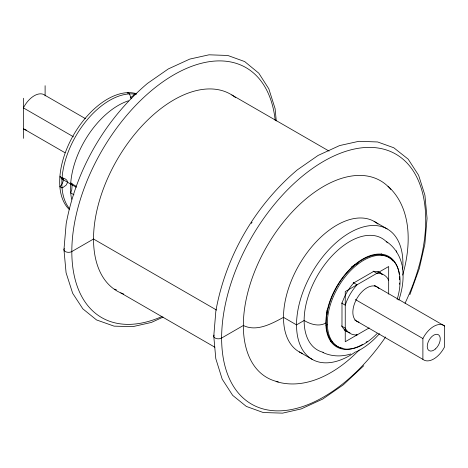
<?xml version="1.0" encoding="UTF-8"?>
<svg xmlns="http://www.w3.org/2000/svg" width="468" height="468" viewBox="0 0 468 468"><rect width="100%" height="100%" fill="white"/><g stroke="black" fill="none" stroke-linecap="round" stroke-linejoin="round"><path stroke-width="0.7" d="M72.095 184.883L72.095 185.147M72.095 185.287L71.768 189.639L70.721 192.921L73.973 194.799M215.883 310.764L213.765 336.147L215.801 358.663L222.201 379.168L232.666 395.355L246.338 406.429L263.209 412.524L282.602 413.139L301.193 408.927L322.704 399.069L343.231 384.866M215.97 310.36C225.892 256.066 255.142 205.569 297.268 169.913L318.1 155.434L339.592 145.577L358.862 141.295L377.635 141.968L393.804 147.771L408.172 159.149L418.614 175.278L424.921 195.185L427.062 218.316L424.868 244.109L419.269 268.626L409.869 294.659M402.661 275.108C411.156 245.911 412.326 208.377 387.995 186.211M398.859 300.064C402.416 289.394 404.247 277.846 402.299 266.661M379.478 333.678C372.996 341.073 365.233 347.484 356.347 351.772M359.202 349.97C338.417 371.621 307.09 390.85 276.102 381.566M343.535 384.602L363.759 365.707M71.001 182.865L70.721 183.128L76.144 186.258M353.755 282.918L373.657 271.428A33.795 19.51 -60 0 1 382.608 274.47M369.164 327.922L345.249 341.728L345.249 291.587L388.674 266.514L388.674 294.132M325.839 322.996C318.942 327.038 310.489 324.26 304.13 320.492L296.531 324.88L283.503 317.357C271.662 323.686 256.774 332.058 243.337 325.506L221.627 338.042A4.604 2.662 0 0 1 215.76 338.352A4.604 2.662 0 0 1 214.163 335.076M163.086 317.099L151.386 322.434L132.789 326.646L114.075 326.143L96.525 319.936L82.854 308.862L72.675 293.301L66.082 272.78L63.958 249.655L66.158 223.868C76.085 169.574 105.335 119.077 147.461 83.421L168.293 68.942L189.786 59.085L209.05 54.803L227.822 55.476L244.682 61.571L258.798 73.189L268.802 88.785L275.114 108.693L276.266 120.931M350.83 353.948C341.769 356.903 331.56 356.593 322.885 352.486M231.859 94.969L329.068 151.094M374.119 221.387L387.141 228.91M130.496 97.929L131.765 98.66M373.113 271.112L376.915 273.306A33.784 19.504 -60 0 1 388.674 280.098L388.13 279.782M85.521 118.685L45.109 95.355A19.96 11.524 -60 0 0 23.4 107.892L73.458 136.791M374.64 285.609L444.6 325.997L444.6 346.823A19.96 11.524 -60 0 1 422.891 359.36L354.738 320.013M353.217 282.602L357.014 284.796A33.784 19.504 -60 0 0 345.244 305.171L341.453 302.977M355.341 299.538L422.891 338.534A19.96 11.524 -60 0 1 444.6 325.997M65.011 152.738L23.4 128.718A19.96 11.524 -60 0 0 26.395 130.11M341.453 325.95L345.249 328.144M356.47 334.62L357.014 334.936M61.08 178.519L76.278 187.294M299.274 351.907L312.302 359.424M216.625 310.085L93.53 239.013L71.82 251.55A4.604 2.662 0 0 1 65.953 251.86A4.604 2.662 0 0 1 64.356 248.584M120.791 292.909L214.847 347.215M386.48 241.582C394.635 246.993 400.134 255.897 402.082 265.409M131.713 98.654C129.548 96.952 130.712 93.208 127.559 92.652A6.137 3.545 -60 0 0 127.436 93.261M72.072 183.667L72.095 184.451M422.891 338.534L422.891 359.36M45.109 85.708L45.109 95.922M23.4 98.245L23.4 138.358M161.998 316.514A144.314 83.316 -60 0 1 71.897 246.928A144.314 83.316 -60 0 1 169.896 77.185A144.314 83.316 -60 0 1 275.213 120.422M385.632 336.972A144.314 83.316 -60 0 1 224.067 362.25A144.314 83.316 -60 0 1 345.366 151.462A144.314 83.316 -60 0 1 405.048 303.229M123.774 294.074A113.607 65.59 -60 0 1 116.479 160.846A113.607 65.59 -60 0 1 235.632 97.672M278.337 381.876A113.607 65.59 -60 0 1 267.456 245.32A113.607 65.59 -60 0 1 390.909 189.546M302.562 353.463A75.225 43.43 -60 0 1 299.362 264.449A75.225 43.43 -60 0 1 377.992 224.09M355.598 351.825A75.225 43.43 -60 0 1 296.583 327.536A75.225 43.43 -60 0 1 350.953 232.052A75.225 43.43 -60 0 1 402.702 269.1M323.482 352.369A64.479 37.229 -60 0 1 317.76 275.079A64.479 37.229 -60 0 1 387.451 242.828M362.753 344.308A52.2 30.139 -60 0 1 325.886 325.131A52.2 30.139 -60 0 1 359.014 261.442A52.2 30.139 -60 0 1 399.233 274.172M399.508 276.635A52.2 30.139 -60 0 1 399.654 279.741M399.59 282.976A52.2 30.139 -60 0 1 399.508 284.298M367.204 341.424A52.2 30.139 -60 0 1 366.064 342.219M251.293 223.394A144.314 83.316 -60 0 1 252.065 222.206M396.531 250.772A104.586 60.384 -60 0 1 396.355 252.053M327.179 324.722A52.2 30.139 -60 0 1 325.962 325.371M381.198 253.744A52.188 30.127 -60 0 1 382.397 255.487M332.011 341.769A52.188 30.127 -60 0 1 330.437 341.622M377.091 333.555A51.427 29.695 -60 0 1 327.582 327.963A51.427 29.695 -60 0 1 368.954 257.657A51.427 29.695 -60 0 1 397.121 299.52M374.663 285.644A19.96 11.524 -60 0 1 375.517 286.504M342.722 348.25A51.427 29.695 -60 0 1 336.907 286.767A51.427 29.695 -60 0 1 393.061 261.062M357.002 334.953A33.784 19.504 -60 0 1 345.244 328.162M349.982 332.777A33.795 19.51 -60 0 1 341.979 326.307L341.997 303.287A33.795 19.51 -60 0 1 353.732 282.929M358.933 322.159A19.96 11.524 -60 0 1 357.26 297.894A19.96 11.524 -60 0 1 378.986 288.645M377.928 271.61A33.772 19.498 -60 0 1 382.251 274.57M347.315 331.619A33.772 19.498 -60 0 1 344.284 329.87M326.997 314.537A38.382 22.16 -60 0 1 326.997 310.068M351.164 267.193A38.382 22.16 -60 0 1 357.926 263.425M116.462 289.856A113.607 65.59 -60 0 1 114.566 289.148M71.627 199.228A67.55 39.002 -60 0 1 128.448 100.801M69.434 208.558A67.55 39.002 -60 0 1 75.839 136.042A67.55 39.002 -60 0 1 135.439 94.232M62.952 178.08A6.137 3.545 -60 0 1 59.863 186.656L62.039 187.908L63.04 187.452L66.111 185.158L67.445 182.695A4.604 3.756 -4.6 0 0 67.486 182.216C67.328 178.168 62.279 178.454 59.863 176.857A6.137 3.545 -60 0 1 60.565 176.711M130.361 97.315A6.137 3.545 -60 0 0 134.901 93.307L135.445 93.618A14.116 2.018 24.1 0 1 136.486 94.238M69.206 209.418A67.55 39.002 -60 0 1 73.669 134.79A67.55 39.002 -60 0 1 136.065 93.612M435.433 348.958A9.202 5.312 -60 0 0 438.352 334.702A9.202 5.312 -60 0 0 427.459 344.354A9.202 5.312 -60 0 0 435.433 348.958"/></g></svg>
